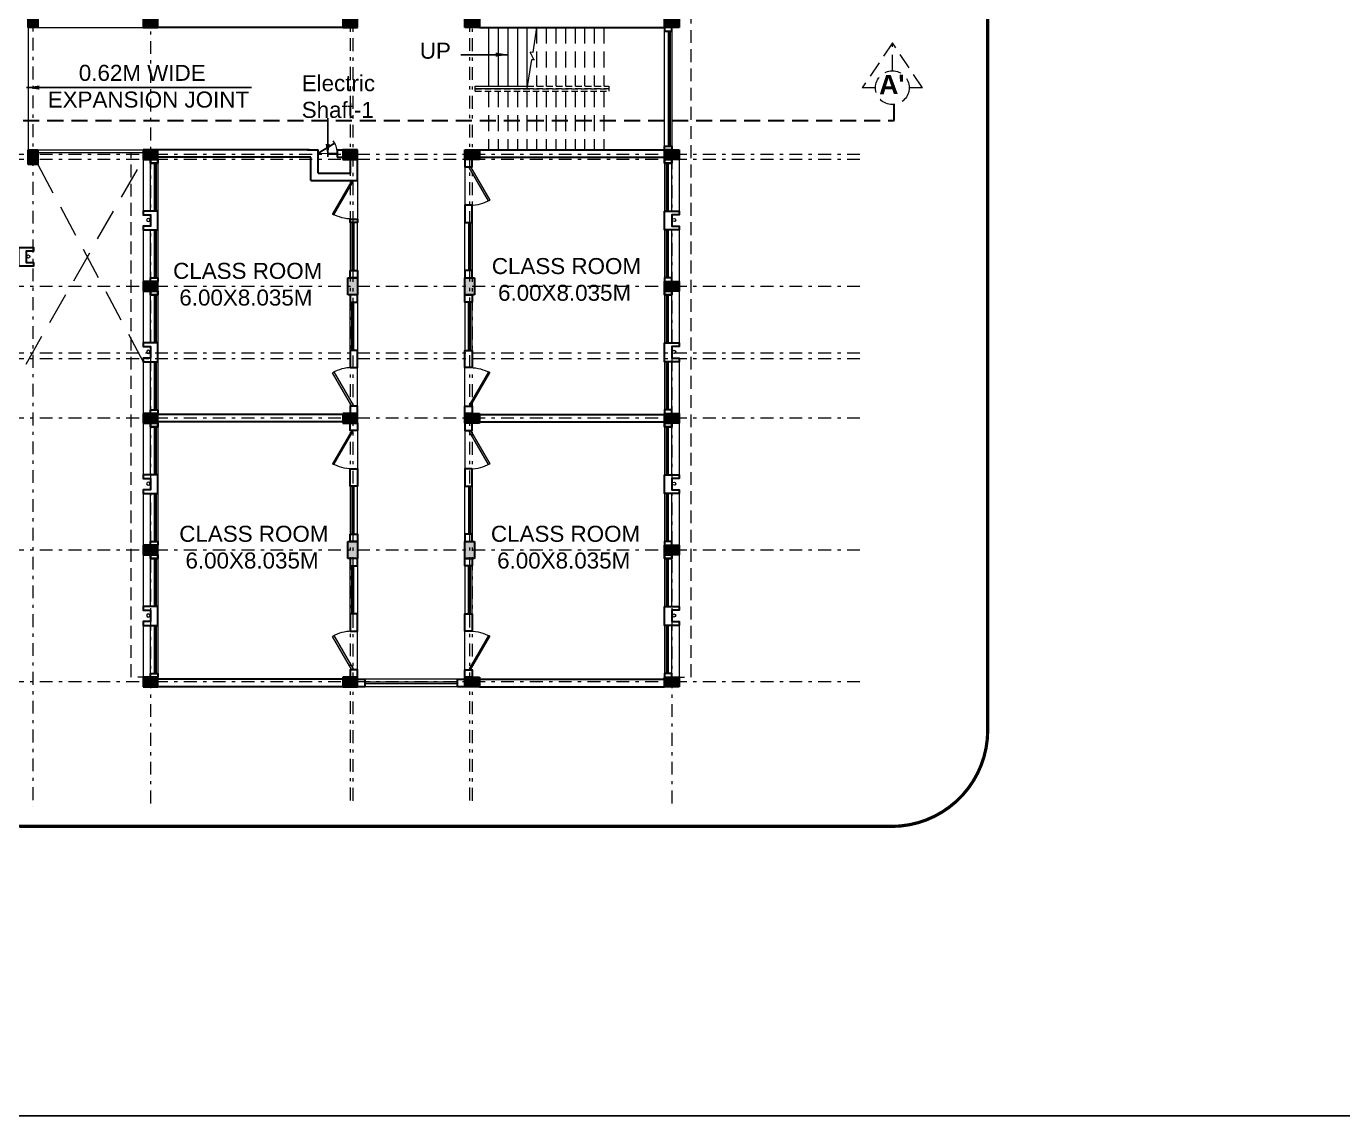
# Model space of a CAD drawing. Header units: millimetres. Extents: x 3614 to 12428, y -844 to 6844.
# Drawn here: x 5577.58 to 5618.67, y -352.73 to -318.72 of the extents above; entities that cross this region are included whole.
import ezdxf

# ---------------------------------------------------------------- set-up
doc = ezdxf.new("R2010")
doc.units = ezdxf.units.MM
doc.header["$LTSCALE"] = 40
doc.header["$MEASUREMENT"] = 0
for name, pattern in [('DASHDOT', [1, 0.5, -0.25, 0, -0.25]), ('DASHED', [0.75, 0.5, -0.25]), ('DASHED2', [0.375, 0.25, -0.125])]:
    doc.linetypes.add(name, pattern=pattern)
doc.layers.get('0').update_dxf_attribs({"linetype": 'CONTINUOUS', "lineweight": 20})
for name, color, linetype, lineweight in [('Beam', 254, 'CONTINUOUS', 25), ('CLL LEV.', 15, 'CONTINUOUS', 18), ('Column', 252, 'CONTINUOUS', 30), ('Column Hatch', 253, 'CONTINUOUS', 13), ('Dim', 220, 'CONTINUOUS', 15), ('Door', 54, 'CONTINUOUS', 18), ('EXPANSION JOINT', 248, 'CONTINUOUS', 20), ('Fixture', 44, 'CONTINUOUS', 15), ('GRID', 134, 'DASHDOT', 13), ('Hidden', 30, 'DASHED', 18), ('Railing', 23, 'CONTINUOUS', 18), ('Section', 72, 'DASHED2', 30), ('Stair', 1, 'CONTINUOUS', 15), ('TEXT', 7, 'CONTINUOUS', 20), ('title', 7, 'CONTINUOUS', 35), ('Ventilator', 6, 'DASHED', 18), ('Wall', 7, 'CONTINUOUS', 30), ('Window', 150, 'CONTINUOUS', 15), ('Window-Wall', 7, 'CONTINUOUS', 18)]:
    doc.layers.add(name, color=color, linetype=linetype, lineweight=lineweight)
doc.styles.add('DIM', font='arial.ttf')
doc.styles.add('L120', font='simplex.shx', dxfattribs={"height": 1})
doc.styles.get("Standard").update_dxf_attribs({"font": 'txt.shx', "height": 0.03937})
doc.styles.add('Tabrej', font='GOTHIC.TTF')
doc.dimstyles.get("Standard").update_dxf_attribs({"dimtxt": 0.18, "dimasz": 0.18, "dimexe": 0.18, "dimexo": 0.0625, "dimgap": 0.09, "dimtad": 0, "dimtih": 1, "dimtoh": 1, "dimdec": 4, "dimzin": 0, "dimdsep": 46, "dimtxsty": 'Standard', "dimcen": 0.09, "dimadec": 0, "dimazin": 0, "dimtfac": 1, "dimtdec": 4, "dimtofl": 0, "dimtmove": 0, "dimatfit": 3, "dimfxl": 0, "dimtolj": 1, "dimtzin": 0, "dimarcsym": 0})

# ---------------------------------------------------------------- blocks, each defined once
blk = doc.blocks.new('COLUMN 546')
at = {"layer": 'Column Hatch'}
h = blk.add_hatch(color=0, dxfattribs=at)
h.dxf.hatch_style = 1
h.paths.add_polyline_path([(0, 0), (0.3, 0), (0.3, 0.46), (0, 0.46)])
at = {"layer": 'Column'}
for p, q in [((0.3, 0.46), (0, 0.46)), ((0, 0.46), (0, 0)), ((0.3, 0), (0.3, 0.46)), ((0, 0), (0.3, 0))]:
    blk.add_line(p, q, dxfattribs=at)
blk = doc.blocks.new('SHAFT2')
at = {"layer": 'Fixture'}
blk.add_circle((0.302, 0.307), 0.05, dxfattribs=at)
at = {"layer": 'Wall'}
blk.add_lwpolyline([(0, 0.585), (0.46, 0.585), (0.46, 0.47), (0.23, 0.47), (0.23, 0.115), (0.46, 0.115), (0.46, 0), (0, 0), (0, 0.585)], dxfattribs=at)
blk = doc.blocks.new('COLM 530')
at = {"layer": 'Column Hatch'}
h = blk.add_hatch(color=0, dxfattribs=at)
h.dxf.hatch_style = 1
h.paths.add_polyline_path([(5443.518, -633.795), (5443.218, -633.795), (5443.218, -634.325), (5443.518, -634.325)])
at = {"layer": 'Column'}
for p, q in [((5443.518, -633.795), (5443.218, -633.795)), ((5443.218, -633.795), (5443.218, -634.325)), ((5443.518, -634.325), (5443.518, -633.795)), ((5443.218, -634.325), (5443.518, -634.325))]:
    blk.add_line(p, q, dxfattribs=at)
blk = doc.blocks.new('VENT 2')
at = {"layer": 'Ventilator', "linetype": 'Continuous', "ltscale": 0.02}
for p, q in [((0, 0.182), (1.5, 0.182)), ((0, 0.152), (1.5, 0.152))]:
    blk.add_line(p, q, dxfattribs=at)
at = {"layer": 'Window-Wall'}
for p, q in [((0, 0.23), (1.5, 0.23)), ((0, 0), (0, 0.23)), ((0, 0.115), (1.5, 0.115)), ((1.5, 0), (0, 0)), ((1.5, 0.23), (1.5, 0))]:
    blk.add_line(p, q, dxfattribs=at)
blk = doc.blocks.new('*U18')
for p, q in [((0, 0), (0, -6)), ((40, 0), (40, -6))]:
    blk.add_line(p, q)
blk.add_lwpolyline([(0, 0), (34.6, 20), (35.5, 18.5), (0.9, -1.5)], close=True)
blk.add_arc((0, 0), 40, 0, 30)
blk = doc.blocks.new('DOOR1')
at = {"layer": 'Door'}
blk.add_line((0, 0), (1.2, 0), dxfattribs=at)
at = {"layer": 'Door', "xscale": 0.0300000000000013, "yscale": 0.0300000000000013, "zscale": 0.0300000000000013}
blk.add_blockref('*U18', (0, 0.18), dxfattribs=at)
blk = doc.blocks.new('class 1')
at = {"layer": 'Wall'}
for points in [[(0.23, -0.035), (0, -0.035), (0, -0.265), (0.23, -0.265), (0.23, -0.035)], [(0.23, -1.465), (0, -1.465), (0, -2.005), (0.23, -2.005), (0.23, -1.465)], [(0.23, -3.505), (0, -3.505), (0, -3.735), (0.23, -3.735), (0.23, -3.505)]]:
    blk.add_lwpolyline(points, dxfattribs=at)
at = {"layer": 'Wall', "rotation": 270}
for name, p in [('DOOR1', (0, -0.265)), ('VENT 2', (0, -2.005))]:
    blk.add_blockref(name, p, dxfattribs=at)
blk = doc.blocks.new('WINDOW 1')
at = {"layer": 'CLL LEV.'}
for p, q in [((-0.115, -0.23), (-0.115, -0.46)), ((1.615, -0.23), (1.615, -0.46)), ((-0.115, -0.46), (1.615, -0.46))]:
    blk.add_line(p, q, dxfattribs=at)
at = {"layer": 'Window'}
for p, q in [((0, -0.051), (1.5, -0.051)), ((0, -0.081), (1.5, -0.081))]:
    blk.add_line(p, q, dxfattribs=at)
at = {"layer": 'Window-Wall'}
for p, q in [((0, 0), (1.5, 0)), ((0, -0.23), (0, 0)), ((1.5, 0), (1.5, -0.23)), ((0, -0.115), (1.5, -0.115)), ((1.5, -0.23), (0, -0.23))]:
    blk.add_line(p, q, dxfattribs=at)
blk = doc.blocks.new('Door - Left Hung 36 in.')
at = {"layer": 'Door'}
blk.add_line((0.8, -1.3), (35.9, -1.3), dxfattribs=at)
blk.add_lwpolyline([(0.8, -1.3), (0, 0), (31.2, 18), (31.9, 16.7)], close=True, dxfattribs=at)
blk.add_arc((0, 0), 36, 0, 37.3101, dxfattribs=at)
blk = doc.blocks.new('BDHVBFH')
at = {"layer": 'Section', "color": 7, "linetype": 'ByBlock', "lineweight": 20, "ltscale": 0.05}
for p, q in [((5432.399, -574.787), (5431.461, -576.186)), ((5432.399, -575.66), (5432.399, -574.787)), ((5433.338, -576.186), (5432.399, -574.787)), ((5431.873, -576.186), (5431.461, -576.186)), ((5433.338, -576.186), (5432.925, -576.186))]:
    blk.add_line(p, q, dxfattribs=at)
blk.add_circle((5432.399, -576.186), 0.526, dxfattribs=at)
blk = doc.blocks.new('SEC AA')
at = {"layer": 'Section', "ltscale": 0.05}
for p, q in [((5509.295, -321.664), (5509.295, -321.164)), ((5428.116, -321.664), (5509.295, -321.664))]:
    blk.add_line(p, q, dxfattribs=at)
at = {"layer": 'Section'}
blk.add_blockref('BDHVBFH', (76.844, 255.545), dxfattribs=at)
at = {"layer": 'Section', "insert": (5508.818, -320.249), "char_height": 0.6, "attachment_point": 1, "rotation": 1.0017, "style": 'Tabrej'}
blk.add_mtext_dynamic_manual_height_columns("{\\fArial|b1|i0|c0|p34;A'}", width=20.54056, gutter_width=5, heights=[0], dxfattribs=at)
blk = doc.blocks.new('GRID TY6')
at = {"layer": 'GRID', "lineweight": 18, "ltscale": 0.02}
for p, q in [((5486.0878, -290.0307), (5486.0878, -340.9309)), ((5502.3578, -290.0307), (5502.3578, -340.9309)), ((5482.4148, -291.727), (5482.4148, -340.9309)), ((5492.3178, -291.7377), (5492.3178, -340.9309)), ((5492.3978, -291.7443), (5492.3978, -340.9309)), ((5496.0478, -291.7377), (5496.0478, -340.9309)), ((5496.1278, -291.7443), (5496.1278, -340.9309)), ((5508.2295, -320.5756), (5433.2737, -320.5756)), ((5508.2295, -320.7256), (5433.2827, -320.7256)), ((5508.2295, -324.6906), (5432.7255, -324.6906)), ((5508.2295, -326.9556), (5433.2454, -326.9556)), ((5508.2295, -326.7706), (5433.2737, -326.7706)), ((5508.2295, -328.8056), (5432.7255, -328.8056)), ((5508.2295, -332.9206), (5432.7255, -332.9206)), ((5508.2295, -337.0356), (5432.7255, -337.0356))]:
    blk.add_line(p, q, dxfattribs=at)

msp = doc.modelspace()

# ---------------------------------------------------------------- linework, layer by layer
at = {"layer": 'Beam', "ltscale": 0.05}
msp.add_lwpolyline([(5375.2505, -262.6934), (6008.3008, -262.6934), (6008.3008, -352.7314), (5375.2505, -352.7314)], close=True, dxfattribs=at)
at = {"layer": 'Dim', "color": 1, "linetype": 'DASHDOT', "ltscale": 0.05, "const_width": 0.1}
msp.add_lwpolyline([(5577.5003, -289.9782), (5604.5926, -289.9782, -0.4142136), (5607.5926, -292.9782), (5607.5926, -340.701, -0.4142136), (5604.5926, -343.701), (5577.5003, -343.701, -0.4142136), (5574.5003, -340.701), (5574.5003, -292.9782, -0.4142136)], format="xyb", close=True, dxfattribs=at)
at = {"layer": 'EXPANSION JOINT', "linetype": 'ByBlock', "ltscale": 0.05}
msp.add_line((5577.6388, -318.7641), (5577.6388, -322.5791), dxfattribs=at)
at = {"layer": 'Hidden', "ltscale": 0.02}
for p, q in [((5598.3318, -339.0391), (5598.3318, -298.1891)), ((5580.8618, -339.0391), (5580.8618, -322.6591)), ((5580.8618, -322.6591), (5581.2318, -322.6591)), ((5581.4618, -339.0391), (5580.8618, -339.0391)), ((5597.7318, -339.0391), (5598.3318, -339.0391))]:
    msp.add_line(p, q, dxfattribs=at)
at = {"layer": 'Railing', "linetype": 'ByBlock', "ltscale": 0.05}
for p, q in [((5577.9388, -318.7641), (5581.2318, -318.7641)), ((5591.5968, -320.5941), (5593.2233, -320.5941)), ((5591.5968, -320.6691), (5591.5968, -320.5941)), ((5591.5968, -320.6691), (5593.2113, -320.6691)), ((5577.9388, -322.5791), (5581.2318, -322.5791)), ((5577.9388, -322.6591), (5581.2318, -322.6591))]:
    msp.add_line(p, q, dxfattribs=at)
at = {"layer": 'Railing', "linetype": 'DASHED2', "ltscale": 0.02}
for p, q in [((5591.5968, -320.6741), (5595.7618, -320.6741)), ((5591.5968, -320.7491), (5591.5968, -320.6741)), ((5591.5968, -320.7491), (5595.7618, -320.7491)), ((5593.2115, -320.6691), (5595.7618, -320.6691)), ((5593.2234, -320.5941), (5595.7618, -320.5941)), ((5595.7618, -320.5941), (5595.7618, -320.6691)), ((5595.7618, -320.6741), (5595.7618, -320.7491))]:
    msp.add_line(p, q, dxfattribs=at)
at = {"layer": 'Stair', "ltscale": 0.05}
for p, q in [((5592.0118, -318.7641), (5592.0118, -320.5941)), ((5592.3118, -318.7641), (5592.3118, -320.5941)), ((5592.6118, -318.7641), (5592.6118, -320.5941)), ((5592.9118, -318.7641), (5592.9118, -320.5941)), ((5593.2118, -318.7641), (5593.2118, -320.5941))]:
    msp.add_line(p, q, dxfattribs=at)
at = {"layer": 'Stair', "linetype": 'DASHED2', "ltscale": 0.05}
for p, q in [((5593.5118, -318.7641), (5593.5118, -320.5941)), ((5593.8118, -318.7641), (5593.8118, -320.5941)), ((5594.1118, -318.7641), (5594.1118, -320.5941)), ((5594.4118, -318.7641), (5594.4118, -320.5941)), ((5594.7118, -318.7641), (5594.7118, -320.5941)), ((5595.0118, -318.7641), (5595.0118, -320.5941)), ((5595.3118, -318.7641), (5595.3118, -320.5941)), ((5595.6118, -318.7641), (5595.6118, -320.5941)), ((5592.0118, -320.7491), (5592.0118, -322.5791)), ((5592.3118, -320.7491), (5592.3118, -322.5791)), ((5592.6118, -320.7491), (5592.6118, -322.5791)), ((5592.9118, -320.7491), (5592.9118, -322.5791)), ((5593.2118, -320.7491), (5593.2118, -322.5791)), ((5593.5118, -320.7491), (5593.5118, -322.5791)), ((5593.8118, -320.7491), (5593.8118, -322.5791)), ((5594.1118, -320.7491), (5594.1118, -322.5791)), ((5594.4118, -320.7491), (5594.4118, -322.5791)), ((5594.7118, -320.7491), (5594.7118, -322.5791)), ((5595.0118, -320.7491), (5595.0118, -322.5791)), ((5595.3118, -320.7491), (5595.3118, -322.5791)), ((5595.6118, -320.7491), (5595.6118, -322.5791))]:
    msp.add_line(p, q, dxfattribs=at)
at = {"layer": 'TEXT', "ltscale": 0.05}
for p, q in [((5593.5118, -318.7641), (5593.3895, -319.5405)), ((5593.3895, -319.5405), (5593.3094, -319.535)), ((5593.4261, -319.7597), (5593.3094, -319.535)), ((5593.3557, -319.7553), (5593.2118, -320.6691)), ((5593.3757, -319.7553), (5593.4461, -319.7597))]:
    msp.add_line(p, q, dxfattribs=at)
at = {"layer": 'title', "ltscale": 0.05}
msp.add_line((5593.3949, -319.5065), (5593.3949, -319.5065), dxfattribs=at)
at = {"layer": 'Wall'}
for p, q in [((5587.4618, -318.7641), (5581.6918, -318.7641)), ((5591.7318, -318.7641), (5597.5018, -318.7641)), ((5586.4157, -322.5791), (5581.6918, -322.5791)), ((5586.4618, -322.8091), (5581.6918, -322.8091)), ((5586.3468, -322.5791), (5586.6918, -322.5791)), ((5586.4618, -323.5391), (5586.4618, -322.8091)), ((5586.6918, -323.3091), (5586.6918, -322.5791)), ((5587.2918, -322.5791), (5587.2917, -322.809)), ((5587.2917, -322.809), (5587.4618, -322.8091)), ((5587.2918, -322.5791), (5587.4618, -322.5791)), ((5587.6918, -322.8791), (5587.6918, -323.3091)), ((5587.9218, -323.5391), (5587.9218, -322.8791)), ((5591.7318, -322.5791), (5597.5018, -322.5791)), ((5591.7318, -322.8091), (5597.5018, -322.8091)), ((5586.6918, -323.3091), (5587.6918, -323.3091)), ((5586.4618, -323.5391), (5587.6918, -323.5391)), ((5587.6918, -323.5391), (5587.9218, -323.5391)), ((5587.4618, -330.8441), (5581.6918, -330.8441)), ((5587.4618, -331.0741), (5581.6918, -331.0741)), ((5591.7318, -330.8441), (5597.5018, -330.8441)), ((5591.7318, -331.0741), (5597.5018, -331.0741)), ((5587.4618, -339.1091), (5581.6918, -339.1091)), ((5587.4618, -339.3391), (5581.6918, -339.3391)), ((5591.7318, -339.1091), (5597.5018, -339.1091)), ((5591.7318, -339.3391), (5597.5018, -339.3391))]:
    msp.add_line(p, q, dxfattribs=at)
for points in [[(5597.7318, -318.8791), (5597.7318, -318.7641), (5597.5018, -318.7641), (5597.5018, -318.8791), (5597.7318, -318.8791)], [(5597.5018, -322.5791), (5597.5018, -322.4641), (5597.7318, -322.4641), (5597.7318, -322.5791), (5597.5018, -322.5791)], [(5581.4618, -322.8791), (5581.4618, -322.9941), (5581.6918, -322.9941), (5581.6918, -322.8791), (5581.4618, -322.8791)], [(5581.4618, -322.9941), (5581.4618, -322.8791), (5581.6918, -322.8791), (5581.6918, -322.9941), (5581.4618, -322.9941)], [(5597.7318, -322.8791), (5597.7318, -322.9941), (5597.5018, -322.9941), (5597.5018, -322.8791), (5597.7318, -322.8791)], [(5597.7318, -322.9941), (5597.7318, -322.8791), (5597.5018, -322.8791), (5597.5018, -322.9941), (5597.7318, -322.9941)], [(5587.6918, -324.7391), (5587.9218, -324.7391), (5587.9218, -324.8499), (5587.6918, -324.8499), (5587.6918, -324.7391)], [(5581.4618, -326.6941), (5581.4618, -326.5791), (5581.6918, -326.5791), (5581.6918, -326.6941), (5581.4618, -326.6941)], [(5587.6918, -326.3499), (5587.9218, -326.3499), (5587.9218, -326.5799), (5587.6918, -326.5799), (5587.6918, -326.3499)], [(5597.7318, -326.6941), (5597.7318, -326.5791), (5597.5018, -326.5791), (5597.5018, -326.6941), (5597.7318, -326.6941)], [(5581.4618, -326.9941), (5581.4618, -327.1091), (5581.6918, -327.1091), (5581.6918, -326.9941), (5581.4618, -326.9941)], [(5581.4618, -327.1091), (5581.4618, -326.9941), (5581.6918, -326.9941), (5581.6918, -327.1091), (5581.4618, -327.1091)], [(5597.7318, -326.9941), (5597.7318, -327.1091), (5597.5018, -327.1091), (5597.5018, -326.9941), (5597.7318, -326.9941)], [(5597.7318, -327.1091), (5597.7318, -326.9941), (5597.5018, -326.9941), (5597.5018, -327.1091), (5597.7318, -327.1091)], [(5581.4618, -330.8091), (5581.4618, -330.6941), (5581.6918, -330.6941), (5581.6918, -330.8091), (5581.4618, -330.8091)], [(5597.7318, -330.8091), (5597.7318, -330.6941), (5597.5018, -330.6941), (5597.5018, -330.8091), (5597.7318, -330.8091)], [(5581.4618, -331.1091), (5581.4618, -331.2241), (5581.6918, -331.2241), (5581.6918, -331.1091), (5581.4618, -331.1091)], [(5581.4618, -331.2241), (5581.4618, -331.1091), (5581.6918, -331.1091), (5581.6918, -331.2241), (5581.4618, -331.2241)], [(5597.7318, -331.1091), (5597.7318, -331.2241), (5597.5018, -331.2241), (5597.5018, -331.1091), (5597.7318, -331.1091)], [(5597.7318, -331.2241), (5597.7318, -331.1091), (5597.5018, -331.1091), (5597.5018, -331.2241), (5597.7318, -331.2241)], [(5581.4618, -334.9241), (5581.4618, -334.8091), (5581.6918, -334.8091), (5581.6918, -334.9241), (5581.4618, -334.9241)], [(5597.7318, -334.9241), (5597.7318, -334.8091), (5597.5018, -334.8091), (5597.5018, -334.9241), (5597.7318, -334.9241)], [(5581.4618, -335.2241), (5581.4618, -335.3391), (5581.6918, -335.3391), (5581.6918, -335.2241), (5581.4618, -335.2241)], [(5581.4618, -335.3391), (5581.4618, -335.2241), (5581.6918, -335.2241), (5581.6918, -335.3391), (5581.4618, -335.3391)], [(5597.7318, -335.2241), (5597.7318, -335.3391), (5597.5018, -335.3391), (5597.5018, -335.2241), (5597.7318, -335.2241)], [(5597.7318, -335.3391), (5597.7318, -335.2241), (5597.5018, -335.2241), (5597.5018, -335.3391), (5597.7318, -335.3391)], [(5581.4618, -339.0391), (5581.4618, -338.9241), (5581.6918, -338.9241), (5581.6918, -339.0391), (5581.4618, -339.0391)], [(5597.7318, -339.0391), (5597.7318, -338.9241), (5597.5018, -338.9241), (5597.5018, -339.0391), (5597.7318, -339.0391)], [(5587.9218, -339.3391), (5587.9218, -339.1091), (5588.1518, -339.1091), (5588.1518, -339.3391), (5587.9218, -339.3391)], [(5591.0418, -339.3391), (5591.0418, -339.1091), (5591.2718, -339.1091), (5591.2718, -339.3391), (5591.0418, -339.3391)]]:
    msp.add_lwpolyline(points, dxfattribs=at)
at = {"layer": 'Window'}
for p, q in [((5597.6508, -318.8791), (5597.6508, -322.4641)), ((5597.6808, -318.8791), (5597.6808, -322.4641))]:
    msp.add_line(p, q, dxfattribs=at)
at = {"layer": 'Window', "linetype": 'ByBlock', "ltscale": 0.05}
for p, q in [((5591.0418, -339.1991), (5588.1518, -339.1991)), ((5591.0418, -339.2491), (5588.1518, -339.2491))]:
    msp.add_line(p, q, dxfattribs=at)
at = {"layer": 'Window-Wall'}
for p, q in [((5597.7318, -318.8791), (5597.5018, -318.8791)), ((5597.5018, -322.4641), (5597.5018, -318.8791)), ((5597.6168, -318.8791), (5597.6168, -322.4641)), ((5597.7318, -318.8791), (5597.7318, -322.4641)), ((5597.7318, -322.4641), (5597.5018, -322.4641))]:
    msp.add_line(p, q, dxfattribs=at)
at = {"layer": 'Window-Wall', "linetype": 'DASHED', "ltscale": 0.05}
for p, q in [((5577.5768, -329.2691), (5581.2318, -322.8791)), ((5577.9388, -323.0391), (5581.2318, -329.1941))]:
    msp.add_line(p, q, dxfattribs=at)
at = {"layer": 'Window-Wall', "linetype": 'ByBlock', "ltscale": 0.05}
for p, q in [((5591.0418, -339.1091), (5588.1518, -339.1091)), ((5591.0418, -339.3391), (5588.1518, -339.3391))]:
    msp.add_line(p, q, dxfattribs=at)

# ---------------------------------------------------------------- block references
msp.add_blockref('GRID TY6', (95.374, -2.1535))
at = {"color": 7, "extrusion": (0, 0, -1), "zscale": -1}
msp.add_blockref('COLUMN 546', (-5577.9388, -318.7641), dxfattribs=at)
at = {"color": 7, "extrusion": (0, 0, -1), "xscale": -1, "zscale": -1, "rotation": 270}
for p in [(-5581.6918, -318.7641), (-5587.9218, -318.7641), (-5581.6918, -322.8791), (-5587.9218, -322.8791), (-5581.6918, -326.9941), (-5581.6918, -331.1091), (-5587.9218, -331.1091), (-5581.6918, -335.2241), (-5581.6918, -339.3391), (-5587.9218, -339.3391)]:
    msp.add_blockref('COLUMN 546', p, dxfattribs=at)
at = {"color": 7, "extrusion": (0, 0, -1), "zscale": -1}
for p, rotation in [((-5591.2718, -318.7641), 90.00000000000004), ((-5597.5018, -318.7641), 90.00000000000004), ((-5577.6388, -322.5791), 180), ((-5591.2718, -322.8791), 90.00000000000004), ((-5597.5018, -322.8791), 90.00000000000004), ((-5597.5018, -326.9941), 90.00000000000004), ((-5591.2718, -331.1091), 90.00000000000004), ((-5597.5018, -331.1091), 90.00000000000004), ((-5597.5018, -335.2241), 90.00000000000004), ((-5591.2718, -339.3391), 90.00000000000004), ((-5597.5018, -339.3391), 90.00000000000004)]:
    msp.add_blockref('COLUMN 546', p, dxfattribs=dict(at, rotation=rotation))
at = {"linetype": 'ByBlock'}
for p in [(5591.2718, -322.8441), (5591.2718, -331.0741)]:
    msp.add_blockref('class 1', p, dxfattribs=at)
at = {"linetype": 'ByBlock', "xscale": -1}
for name, p in [('SHAFT2', (5581.6918, -325.0791)), ('SHAFT2', (5581.6918, -329.1941)), ('class 1', (5587.9218, -331.0741)), ('SHAFT2', (5581.6918, -333.3091)), ('SHAFT2', (5581.6918, -337.4241))]:
    msp.add_blockref(name, p, dxfattribs=at)
at = {"linetype": 'ByBlock', "extrusion": (0, 0, -1), "xscale": -1, "zscale": -1}
for p in [(-5597.5018, -325.0791), (-5577.3468, -326.2166), (-5597.5018, -329.1941), (-5597.5018, -333.3091), (-5597.5018, -337.4241)]:
    msp.add_blockref('SHAFT2', p, dxfattribs=at)
at = {"xscale": -1}
for p in [(11031.1396, 307.215), (11034.7896, 307.215), (11031.1396, 298.9858), (11034.7896, 298.9858)]:
    msp.add_blockref('COLM 530', p, dxfattribs=at)
at = {"linetype": 'ByBlock', "rotation": 180}
for p in [(5587.9218, -330.8441), (5587.9218, -339.0741)]:
    msp.add_blockref('class 1', p, dxfattribs=at)
at = {"linetype": 'ByBlock', "xscale": -1, "rotation": 180}
for p in [(5591.2718, -330.8441), (5591.2718, -339.0733)]:
    msp.add_blockref('class 1', p, dxfattribs=at)
at = {"layer": 'CLL LEV.', "extrusion": (0, 0, -1), "xscale": -1, "zscale": -1, "rotation": 90}
for p in [(-5581.6918, -322.9941), (-5581.6918, -325.0791), (-5581.6918, -327.1091), (-5581.6918, -329.1941), (-5581.6918, -331.2241), (-5581.6918, -333.3091), (-5581.6918, -335.3391), (-5581.6918, -337.4241)]:
    msp.add_blockref('WINDOW 1', p, dxfattribs=at)
at = {"layer": 'CLL LEV.', "xscale": -1, "rotation": 90}
for p in [(5597.5018, -322.9941), (5597.5018, -325.0791), (5597.5018, -327.1091), (5597.5018, -329.1941), (5597.5018, -331.2241), (5597.5018, -333.3091), (5597.5018, -335.3391), (5597.5018, -337.4241)]:
    msp.add_blockref('WINDOW 1', p, dxfattribs=at)
at = {"layer": 'Door', "extrusion": (0, 0, -1), "xscale": -0.0166737001802426, "yscale": 0.0166737001802426, "zscale": -0.0166737001802426, "rotation": 358.3280413571773}
msp.add_blockref('Door - Left Hung 36 in.', (-5586.6918, -322.6728), dxfattribs=at)
at = {"layer": 'Section'}
msp.add_blockref('SEC AA', (95.374, 0), dxfattribs=at)
at = {"layer": 'Wall', "xscale": -1, "rotation": 90}
for name, p in [('DOOR1', (5587.9218, -323.5391)), ('VENT 2', (5587.9218, -324.8499))]:
    msp.add_blockref(name, p, dxfattribs=at)

# ---------------------------------------------------------------- texts
at = {"layer": 'TEXT', "char_height": 0.5, "attachment_point": 1, "style": 'DIM'}
for s, width, insert in [('{\\fArial|b0|i0|c0|p34;UP}', 1.50962, (5589.8664, -319.235)), ('{\\fArial|b0|i0|c0|p34;     0.62M WIDE \\PEXPANSION JOINT}', 19.989683, (5578.2523, -319.9264)), ('Electric \\PShaft-1', 19.989683, (5586.1803, -320.2491)), ('{\\fArial|b0|i0|c0|p34;CLASS ROOM\\P 6.00X8.035M}', 19.989683, (5582.1664, -326.1075)), ('{\\fArial|b0|i0|c0|p34;CLASS ROOM\\P 6.00X8.035M}', 19.989683, (5592.1144, -325.9582)), ('{\\fArial|b0|i0|c0|p34;CLASS ROOM\\P 6.00X8.035M}', 19.989683, (5582.358, -334.3165)), ('{\\fArial|b0|i0|c0|p34;CLASS ROOM\\P 6.00X8.035M}', 19.989683, (5592.0864, -334.3165))]:
    msp.add_mtext_dynamic_manual_height_columns(s, width=width, gutter_width=5, heights=[0], dxfattribs=dict(at, insert=insert))

# ---------------------------------------------------------------- leaders
at = {"layer": 'TEXT'}
for points in [[(5592.6345, -319.6091), (5591.1501, -319.6091)], [(5577.592, -320.6357), (5584.6157, -320.6357)], [(5586.9916, -322.8003), (5586.9916, -321.5957)]]:
    msp.add_leader(points, dimstyle='Standard', override={"dimscale": 40, "dimasz": 0.01, "dimgap": 0.09, "dimtad": 0, "dimpost": "'", "dimtxsty": 'L120', "dimarcsym": 1}, dxfattribs=at)

doc.saveas('drawing.dxf')
